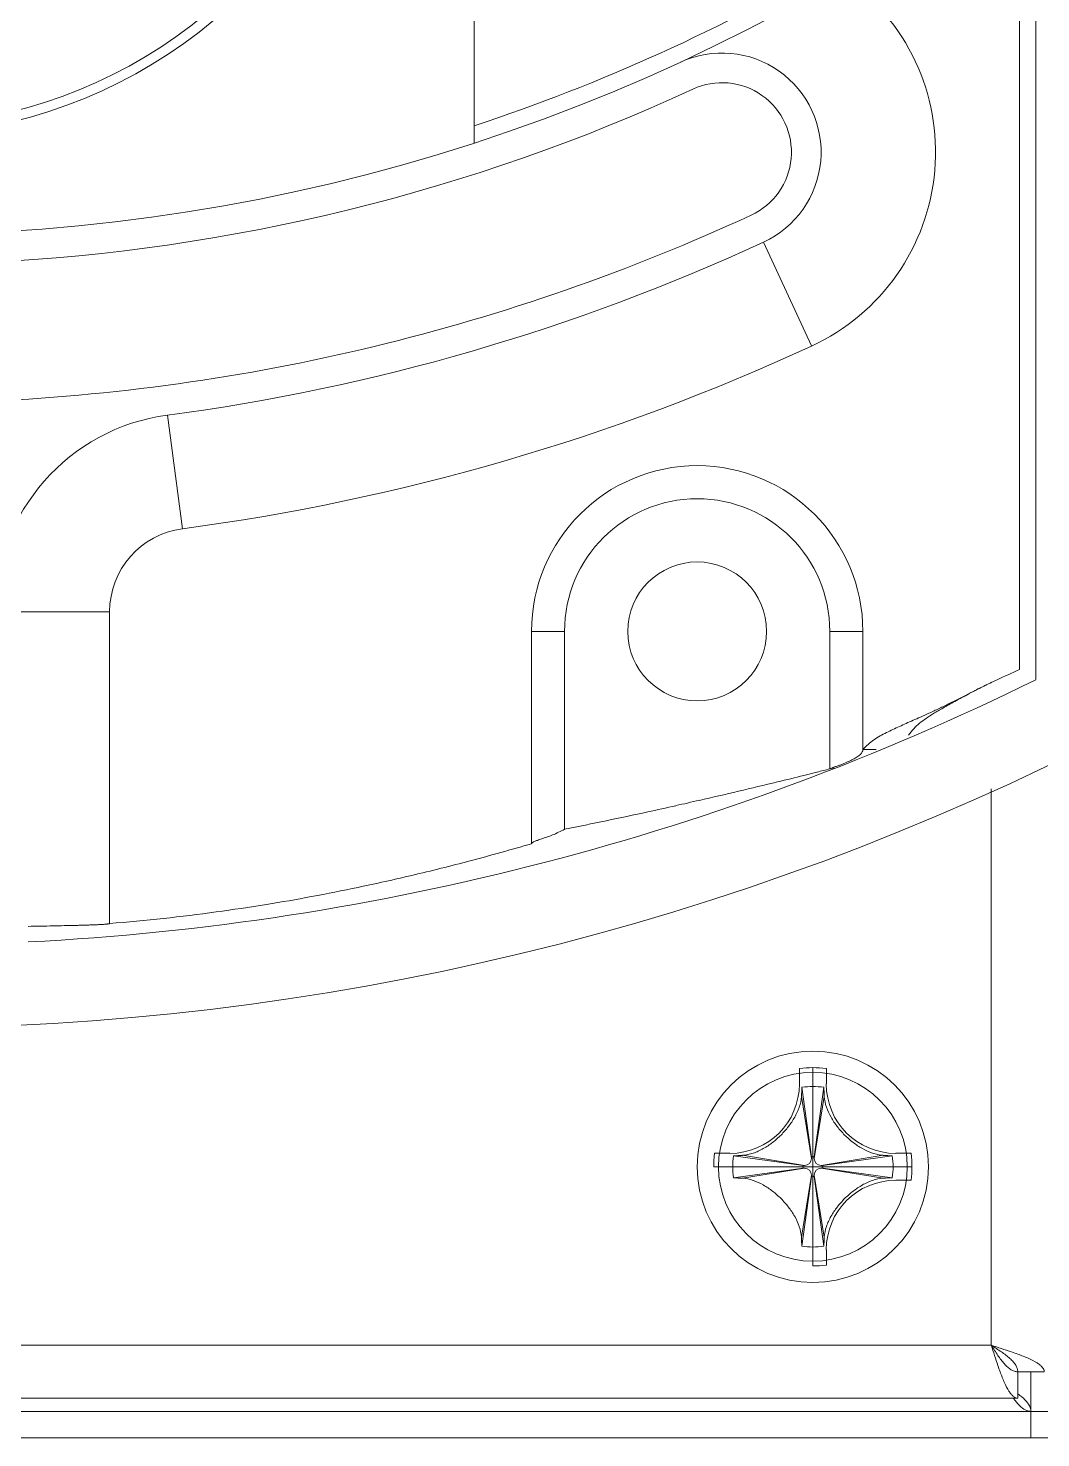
# Model space of a CAD drawing. Header units: millimetres. Extents: x 206 to 1899, y -454 to 296.
# Drawn here: x 635.188 to 637.104, y -393.875 to -391.209 of the extents above; entities that cross this region are included whole.
import ezdxf

# ---------------------------------------------------------------- set-up
doc = ezdxf.new("R2010")
doc.units = ezdxf.units.MM
doc.layers.add('细实线', color=7, linetype='Continuous', lineweight=15)

msp = doc.modelspace()

# ---------------------------------------------------------------- linework, layer by layer
at = {"layer": '细实线', "linetype": 'Continuous', "lineweight": 9}
for p, q in [((637.0633, -392.4215), (637.0633, -384.809)), ((637.0946, -392.4409), (637.0946, -384.7895)), ((636.0321, -391.4261), (636.0321, -390.4746)), ((636.5795, -391.6134), (636.6704, -391.8099)), ((635.4516, -391.9408), (635.48, -392.1554)), ((635.3423, -392.3125), (635.1258, -392.3125)), ((635.3423, -392.902), (635.3423, -392.3125)), ((636.2031, -392.3496), (636.1406, -392.3496)), ((636.1406, -392.7512), (636.1406, -392.3496)), ((636.2031, -392.7239), (636.2031, -392.3496)), ((636.7048, -392.3496), (636.7673, -392.3496)), ((636.7048, -392.3496), (636.7048, -392.6096)), ((636.7673, -392.3496), (636.7673, -392.5731)), ((636.7922, -392.5731), (636.7673, -392.5731)), ((636.6805, -392.6157), (636.6557, -392.6219)), ((636.6805, -392.6157), (636.6558, -392.6219)), ((636.7048, -392.6096), (636.7131, -392.6077)), ((637.0102, -392.6473), (637.0102, -393.6996)), ((636.6472, -393.1763), (636.6472, -393.2054)), ((636.6727, -393.5496), (636.6727, -393.1746)), ((636.6982, -393.1763), (636.6982, -393.2054)), ((636.652, -393.2118), (636.6701, -393.3435)), ((636.6727, -393.3434), (636.6727, -393.2104)), ((636.6933, -393.2118), (636.6752, -393.3435)), ((636.651, -393.2289), (636.6701, -393.3464)), ((636.6943, -393.2289), (636.6752, -393.3464)), ((636.5159, -393.3366), (636.4869, -393.3366)), ((636.5224, -393.3415), (636.6541, -393.3596)), ((636.5395, -393.3404), (636.657, -393.3596)), ((636.6701, -393.3435), (636.6701, -393.3464)), ((636.6701, -393.3435), (636.6701, -393.3464)), ((636.6752, -393.3435), (636.6752, -393.3464)), ((636.6752, -393.3435), (636.6752, -393.3464)), ((636.8059, -393.3404), (636.6884, -393.3596)), ((636.823, -393.3415), (636.6913, -393.3596)), ((636.8294, -393.3366), (636.8584, -393.3366)), ((636.4852, -393.3621), (636.8602, -393.3621)), ((636.6539, -393.3621), (636.521, -393.3621)), ((636.5224, -393.3827), (636.6541, -393.3647)), ((636.5395, -393.3838), (636.657, -393.3647)), ((636.657, -393.3596), (636.6541, -393.3596)), ((636.6541, -393.3596), (636.657, -393.3596)), ((636.657, -393.3647), (636.6541, -393.3647)), ((636.6884, -393.3596), (636.6913, -393.3596)), ((636.6884, -393.3596), (636.6913, -393.3596)), ((636.6913, -393.3647), (636.6884, -393.3647)), ((636.6884, -393.3647), (636.6913, -393.3647)), ((636.8059, -393.3838), (636.6884, -393.3647)), ((636.823, -393.3827), (636.6913, -393.3647)), ((636.6914, -393.3621), (636.8244, -393.3621)), ((636.651, -393.4953), (636.6701, -393.3778)), ((636.652, -393.5124), (636.6701, -393.3807)), ((636.6701, -393.3807), (636.6701, -393.3778)), ((636.6727, -393.5138), (636.6727, -393.3809)), ((636.6752, -393.3807), (636.6752, -393.3778)), ((636.6752, -393.3807), (636.6752, -393.3778)), ((636.6943, -393.4953), (636.6752, -393.3778)), ((636.6933, -393.5124), (636.6752, -393.3807)), ((636.8294, -393.3876), (636.8584, -393.3876)), ((636.6982, -393.5479), (636.6982, -393.5189)), ((637.0102, -393.6996), (622.5789, -393.6996)), ((637.0602, -393.7496), (637.1102, -393.7496)), ((637.0602, -393.7496), (637.0602, -393.7996)), ((637.0852, -393.8246), (637.0852, -393.7496)), ((622.5039, -393.8246), (637.0852, -393.8246)), ((622.5289, -393.7996), (637.0602, -393.7996)), ((637.0852, -393.8246), (637.1352, -393.8246)), ((637.0852, -393.8246), (637.0852, -393.8746)), ((593.6477, -393.8746), (668.7977, -393.8746))]:
    msp.add_line(p, q, dxfattribs=at)
for centre, radius in [((636.4539, -392.3496), 0.1313), ((636.6727, -393.3621), 0.2188), ((636.6727, -393.3621), 0.1786)]:
    msp.add_circle(centre, radius, dxfattribs=at)
for centre, radius, start, end in [((634.9383, -390.4746), 0.9375, 127.9535, 52.0465), ((634.9383, -390.4746), 0.9187, 129.182, 50.818), ((634.9383, -388.0649), 3.5347, 233.5586, 306.4414), ((634.9383, -388.0649), 3.5035, 288.1913, 300.5589), ((636.5008, -391.4433), 0.404, 294.8205, 55.3762), ((636.5008, -391.4433), 0.1875, 294.8205, 114.8205), ((636.5008, -391.4433), 0.1313, 294.8205, 114.8205), ((634.9383, -388.0649), 3.591, 272.7673, 294.8205), ((634.9383, -388.0649), 3.8535, 272.3278, 294.8205), ((634.9383, -388.0649), 3.9097, 277.5436, 294.8205), ((634.9383, -388.0649), 4.1262, 277.5436, 294.8205), ((635.5008, -392.3125), 0.375, 97.5436, 180), ((636.4539, -392.3496), 0.3134, 0, 180), ((636.4539, -392.3496), 0.2509, 0, 180), ((635.5008, -392.3125), 0.1585, 97.5436, 180), ((634.9383, -388.0649), 4.8785, 272.9405, 296.2311), ((637.4498, -393.3907), 1.0417, 115.0861, 115.4665), ((634.9383, -388.0649), 5.0347, 242.6574, 297.3426), ((634.4902, -383.9087), 8.9783, 284.12047, 284.28038), ((634.2652, -383.0996), 9.8175, 282.64025, 282.90678), ((636.6727, -393.3621), 0.1875, 82.1836, 97.8164), ((636.5159, -393.2054), 0.1313, 270, 0), ((638.8132, -393.3513), 2.1656, 176.3078, 176.7611), ((636.6727, -393.3621), 0.1517, 82.1836, 97.8164), ((634.5322, -393.3513), 2.1656, 3.2389, 3.6922), ((636.8294, -393.2054), 0.1313, 180, 270), ((636.6727, -393.3621), 0.1875, 172.1836, 180), ((636.6727, -393.3621), 0.1517, 172.1836, 187.8164), ((636.6612, -395.4915), 2.1545, 93.2376, 93.6933), ((636.6727, -393.3621), 0.0188, 82.1881, 97.8119), ((636.6727, -393.3621), 0.0187, 82.1836, 97.8164), ((636.6835, -395.5026), 2.1656, 86.3078, 86.7612), ((636.6727, -393.3621), 0.1517, 352.1836, 7.8164), ((636.6727, -393.3621), 0.1875, 352.1836, 7.8164), ((636.6727, -393.3621), 0.0188, 172.1881, 179.9955), ((636.6727, -393.3621), 0.0187, 172.1836, 180), ((636.6727, -393.3621), 0.0188, 180.0045, 187.8119), ((636.657, -393.3464), 0.0131, 270, 0), ((636.657, -393.3464), 0.0131, 270, 0), ((636.657, -393.3778), 0.0131, 360, 90), ((636.6884, -393.3464), 0.0131, 180, 270), ((636.6884, -393.3464), 0.0131, 180, 270), ((636.6884, -393.3778), 0.0131, 90, 180), ((636.6884, -393.3778), 0.0131, 90, 180), ((636.6727, -393.3621), 0.0188, 0.0045, 7.8119), ((636.6727, -393.3621), 0.0187, 352.1836, 7.8164), ((636.6727, -393.3621), 0.0188, 352.1881, 359.9955), ((636.6618, -391.2217), 2.1656, 266.3077, 266.7611), ((636.6727, -393.3621), 0.0188, 262.1881, 277.8119), ((636.6727, -393.3621), 0.0187, 270, 277.8164), ((636.8294, -393.5189), 0.1313, 90, 180), ((636.6842, -391.2328), 2.1544, 273.2377, 273.6934), ((638.8131, -393.373), 2.1656, 183.2389, 183.6922), ((634.5322, -393.373), 2.1656, 356.3078, 356.7611), ((636.6727, -393.3621), 0.1517, 262.1836, 277.8164), ((636.6727, -393.3621), 0.1875, 270, 277.8164), ((636.9606, -393.927), 0.1684, 51.8773, 53.7222), ((637.1876, -393.7), 0.1684, 216.2778, 218.1235)]:
    msp.add_arc(centre, radius, start, end, dxfattribs=at)
for points, knots in [([(637.0082, -392.4473), (637.0125, -392.4453), (637.0309, -392.4367), (637.0493, -392.4283), (637.0633, -392.4215)], [0, 0, 0, 0, 0.234263, 1, 1, 1, 1]), ([(636.7673, -392.5731), (636.7736, -392.5663), (636.7874, -392.5537), (636.8118, -392.541), (636.8367, -392.5291), (636.8582, -392.5195), (636.877, -392.5114), (636.8934, -392.504), (636.9116, -392.4955), (636.9296, -392.4867), (636.9463, -392.4784), (636.9624, -392.4701), (636.9808, -392.4605), (636.9943, -392.4538), (637.0019, -392.4502)], [0, 0, 0, 0, 0.104688, 0.208176, 0.309388, 0.416398, 0.473503, 0.539982, 0.620036, 0.69998, 0.76646, 0.82968, 0.904851, 1, 1, 1, 1]), ([(636.8538, -392.5459), (636.8567, -392.5416), (636.8634, -392.5337), (636.8744, -392.5229), (636.8872, -392.5137), (636.9018, -392.5042), (636.92, -392.4937), (636.9425, -392.4814), (636.97, -392.4664), (636.9905, -392.456), (637.0018, -392.4504)], [0, 0, 0, 0, 0.088771, 0.174224, 0.259604, 0.35341, 0.469872, 0.613422, 0.786177, 1, 1, 1, 1]), ([(636.7048, -392.6096), (636.7057, -392.609), (636.7077, -392.608), (636.7118, -392.6065), (636.7169, -392.6049), (636.7229, -392.6029), (636.7305, -392.6), (636.7391, -392.5961), (636.7486, -392.5917), (636.7564, -392.5873), (636.7623, -392.5828), (636.7662, -392.5782), (636.7673, -392.5747), (636.7673, -392.5731)], [0, 0, 0, 0, 0.043756, 0.08754, 0.174215, 0.259404, 0.342442, 0.49955, 0.640198, 0.760833, 0.859427, 0.936847, 1, 1, 1, 1]), ([(636.6558, -392.6219), (636.6391, -392.6261), (636.5733, -392.6422), (636.5074, -392.6578), (636.4581, -392.6691)], [0, 0, 0, 0, 0.253195, 1, 1, 1, 1]), ([(636.4136, -392.6792), (636.3958, -392.6832), (636.3258, -392.6986), (636.2555, -392.7132), (636.2031, -392.7239)], [0, 0, 0, 0, 0.253551, 1, 1, 1, 1]), ([(636.1406, -392.7512), (636.1406, -392.7504), (636.1417, -392.7492), (636.1435, -392.7481), (636.1468, -392.7465), (636.1523, -392.7445), (636.1603, -392.7417), (636.1699, -392.7385), (636.1807, -392.7347), (636.1918, -392.7295), (636.1993, -392.7259), (636.2031, -392.7239)], [0, 0, 0, 0, 0.034023, 0.061654, 0.097275, 0.192245, 0.316982, 0.46638, 0.63438, 0.814477, 1, 1, 1, 1]), ([(635.3423, -392.902), (635.3763, -392.8992), (635.4436, -392.8929), (635.5425, -392.8808), (635.6359, -392.8668), (635.7254, -392.8514), (635.8172, -392.8329), (635.9173, -392.8108), (636.0268, -392.7834), (636.102, -392.7623), (636.1406, -392.7512)], [0, 0, 0, 0, 0.125884, 0.249058, 0.367239, 0.473822, 0.583909, 0.712367, 0.851885, 1, 1, 1, 1]), ([(635.1883, -392.9074), (635.1962, -392.9073), (635.2117, -392.907), (635.2345, -392.9066), (635.2562, -392.9061), (635.2735, -392.9057), (635.2867, -392.9054), (635.296, -392.9051), (635.3049, -392.9048), (635.3133, -392.9045), (635.32, -392.9042), (635.3252, -392.9039), (635.3289, -392.9037), (635.3324, -392.9035), (635.3353, -392.9032), (635.3375, -392.9031), (635.3392, -392.9028), (635.3408, -392.9026), (635.3419, -392.9024), (635.3423, -392.902)], [0, 0, 0, 0, 0.153723, 0.301927, 0.443157, 0.576022, 0.638907, 0.69922, 0.756811, 0.81154, 0.863275, 0.887982, 0.911896, 0.935009, 0.957309, 0.968163, 0.978799, 0.989311, 1, 1, 1, 1]), ([(636.5395, -393.3404), (636.5464, -393.34), (636.5567, -393.3378), (636.5696, -393.3326), (636.5821, -393.3263), (636.5969, -393.3164), (636.6128, -393.3023), (636.6269, -393.2863), (636.6368, -393.2716), (636.6432, -393.259), (636.6484, -393.2461), (636.6506, -393.2358), (636.651, -393.2289)], [0, 0, 0, 0, 0.122867, 0.185103, 0.247698, 0.373566, 0.499998, 0.62643, 0.752299, 0.814896, 0.87713, 1, 1, 1, 1]), ([(636.6943, -393.2289), (636.6947, -393.2358), (636.6978, -393.2496), (636.7066, -393.2687), (636.7184, -393.2863), (636.7325, -393.3023), (636.7485, -393.3164), (636.7661, -393.3282), (636.7852, -393.337), (636.799, -393.34), (636.8059, -393.3404)], [0, 0, 0, 0, 0.122892, 0.24762, 0.373529, 0.500002, 0.626475, 0.752383, 0.87711, 1, 1, 1, 1]), ([(636.651, -393.4953), (636.6506, -393.4884), (636.6476, -393.4747), (636.6388, -393.4556), (636.6269, -393.4379), (636.6128, -393.422), (636.5969, -393.4079), (636.5792, -393.396), (636.5601, -393.3872), (636.5464, -393.3842), (636.5395, -393.3838)], [0, 0, 0, 0, 0.122892, 0.24762, 0.373529, 0.500001, 0.626475, 0.752383, 0.87711, 1, 1, 1, 1]), ([(636.8059, -393.3838), (636.799, -393.3842), (636.7887, -393.3864), (636.7758, -393.3916), (636.7632, -393.398), (636.7485, -393.4079), (636.7325, -393.422), (636.7184, -393.4379), (636.7085, -393.4526), (636.7021, -393.4652), (636.697, -393.4781), (636.6947, -393.4884), (636.6943, -393.4953)], [0, 0, 0, 0, 0.122867, 0.185103, 0.247698, 0.373566, 0.499998, 0.62643, 0.752299, 0.814896, 0.87713, 1, 1, 1, 1]), ([(637.0602, -393.7496), (637.0581, -393.7496), (637.0537, -393.7489), (637.0473, -393.7459), (637.041, -393.7411), (637.0324, -393.7323), (637.022, -393.7182), (637.0143, -393.706), (637.0102, -393.6996)], [0, 0, 0, 0, 0.086489, 0.180415, 0.28672, 0.407302, 0.687401, 1, 1, 1, 1]), ([(637.0602, -393.7496), (637.0602, -393.7475), (637.0595, -393.7431), (637.0564, -393.7367), (637.0517, -393.7305), (637.0428, -393.7218), (637.0288, -393.7114), (637.0166, -393.7037), (637.0102, -393.6996)], [0, 0, 0, 0, 0.086488, 0.180415, 0.28672, 0.407302, 0.6874, 1, 1, 1, 1]), ([(637.027, -393.7499), (637.0255, -393.746), (637.0196, -393.7293), (637.0143, -393.7125), (637.0102, -393.6996)], [0, 0, 0, 0, 0.236022, 1, 1, 1, 1]), ([(637.0605, -393.7164), (637.0566, -393.7149), (637.0399, -393.709), (637.023, -393.7037), (637.0102, -393.6996)], [0, 0, 0, 0, 0.236022, 1, 1, 1, 1]), ([(637.1102, -393.7496), (637.1102, -393.7482), (637.1095, -393.7451), (637.1067, -393.7409), (637.1024, -393.7368), (637.094, -393.7308), (637.0798, -393.7238), (637.0674, -393.7189), (637.0605, -393.7164)], [0, 0, 0, 0, 0.068214, 0.146508, 0.241305, 0.355434, 0.642631, 1, 1, 1, 1]), ([(637.0602, -393.7996), (637.0588, -393.7996), (637.0557, -393.7989), (637.0515, -393.7962), (637.0473, -393.7918), (637.0414, -393.7834), (637.0344, -393.7693), (637.0295, -393.7568), (637.027, -393.7499)], [0, 0, 0, 0, 0.068215, 0.146509, 0.241305, 0.355435, 0.642631, 1, 1, 1, 1]), ([(637.0852, -393.8246), (637.0852, -393.822), (637.0838, -393.815), (637.0764, -393.8045), (637.0689, -393.798), (637.0645, -393.7945)], [0, 0, 0, 0, 0.203356, 0.557464, 1, 1, 1, 1]), ([(637.0852, -393.8246), (637.0826, -393.8246), (637.0756, -393.8232), (637.0651, -393.8158), (637.0586, -393.8083), (637.0551, -393.8039)], [0, 0, 0, 0, 0.203359, 0.557467, 1, 1, 1, 1])]:
    msp.add_open_spline(points, degree=3, knots=knots, dxfattribs=at)

doc.saveas('drawing.dxf')
